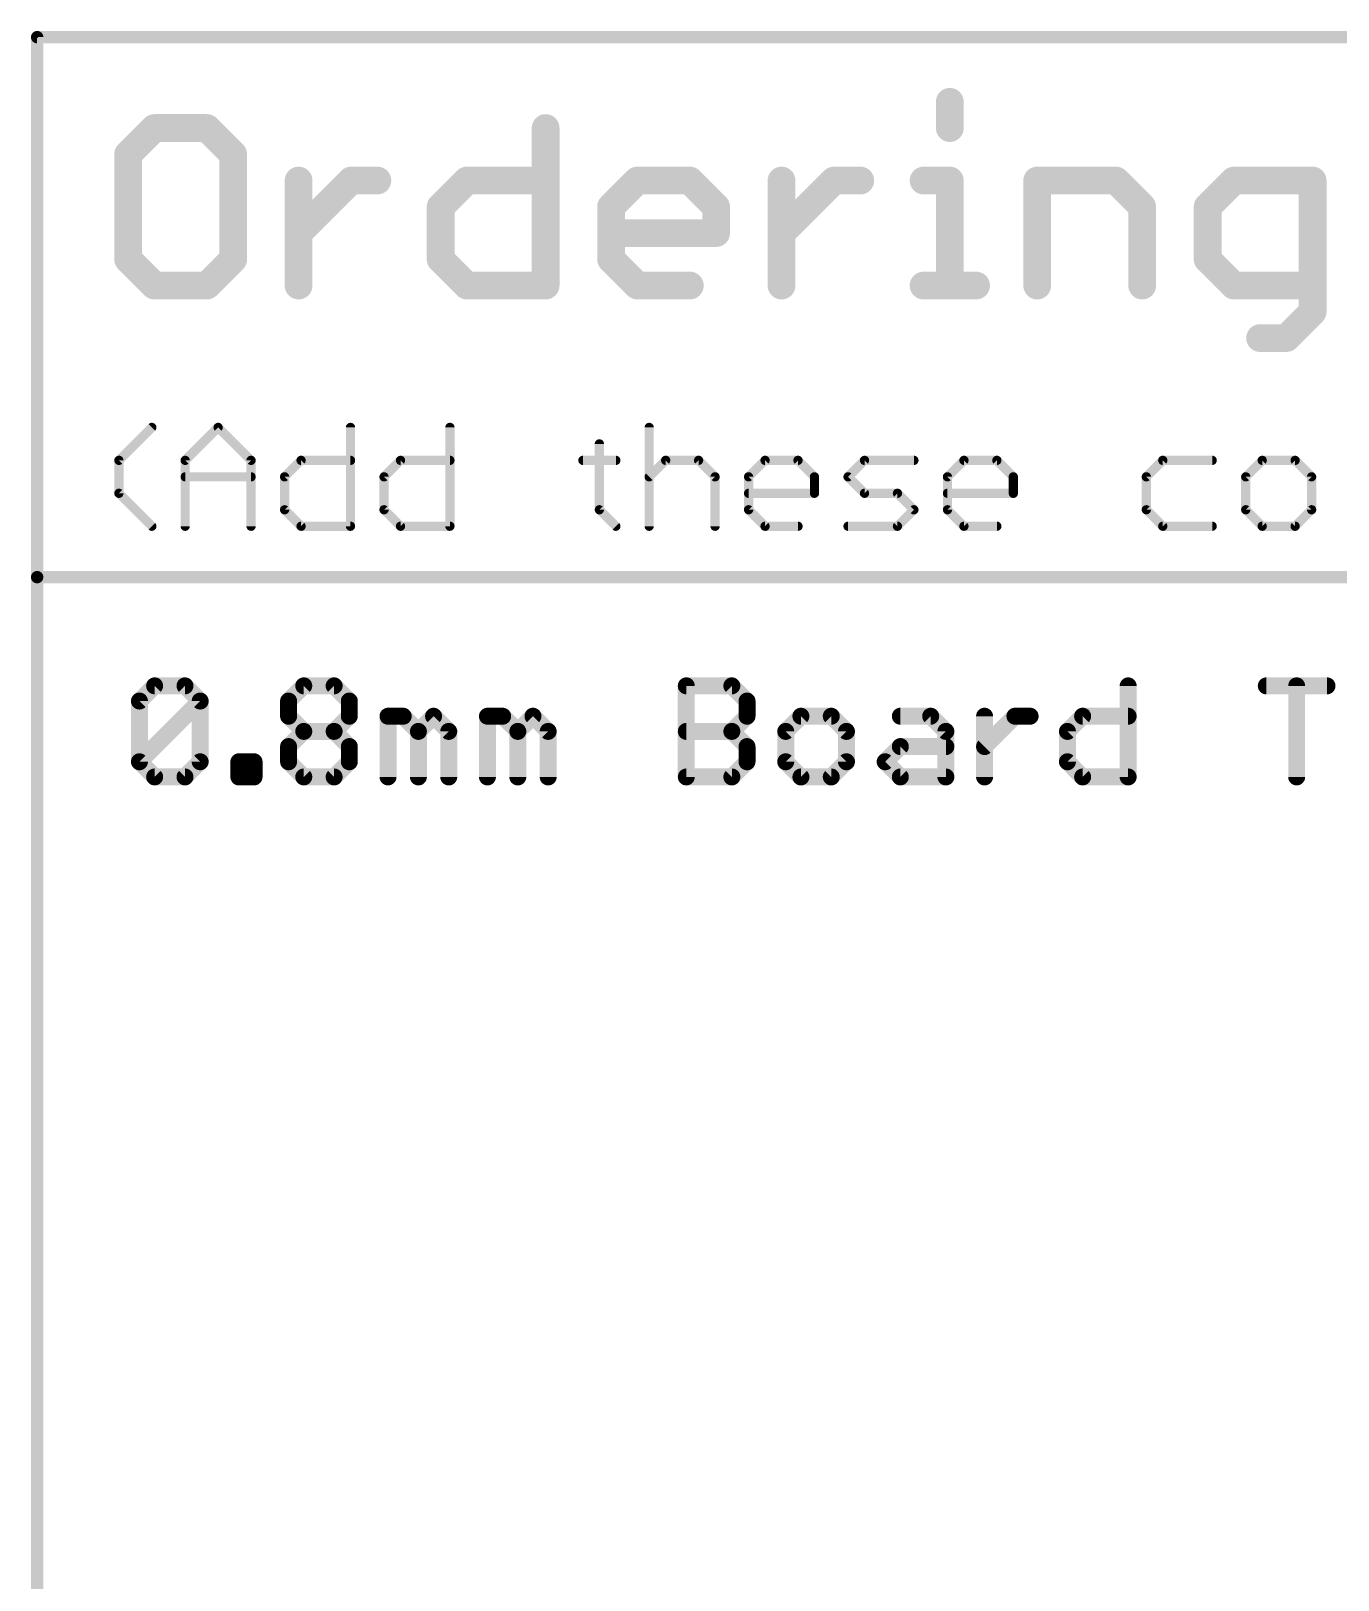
# Model space of a CAD drawing. Extents: x -34 to 73, y -65 to 31.
# Drawn here: x -34.39 to -12.87, y -39.37 to -13.87 of the extents above; entities that cross this region are included whole.
import ezdxf

# ---------------------------------------------------------------- set-up
doc = ezdxf.new("R2010")
doc.units = 0
doc.layers.add('23', color=53, linetype='CONTINUOUS')
doc.layers.add('51', color=53, linetype='CONTINUOUS')

msp = doc.modelspace()

# ---------------------------------------------------------------- linework, layer by layer
at = {"layer": '23'}
msp.add_point((-34.29, -13.97), dxfattribs=at)
at = {"layer": '51'}
for points, const_width in [([(-34.29, -13.97), (67.31, -13.97)], 0.2032), ([(-34.29, -22.86), (-34.29, -13.97)], 0.2032), ([(-19.262, -15.0342), (-19.262, -15.4664)], 0.4572), ([(-32.3592, -15.4664), (-32.7914, -15.8986)], 0.4572), ([(-31.4949, -15.4664), (-32.3592, -15.4664)], 0.4572), ([(-31.0627, -15.8986), (-31.4949, -15.4664)], 0.4572), ([(-25.9174, -15.4664), (-25.9174, -18.0594)], 0.4572), ([(-32.7914, -15.8986), (-32.7914, -17.6272)], 0.4572), ([(-31.0627, -17.6272), (-31.0627, -15.8986)], 0.4572), ([(-29.9848, -18.0594), (-29.9848, -16.3307)], 0.4572), ([(-29.9848, -17.1951), (-29.1205, -16.3307)], 0.4572), ([(-29.1205, -16.3307), (-28.6883, -16.3307)], 0.4572), ([(-27.646, -16.7629), (-27.2139, -16.3307)], 0.4572), ([(-27.2139, -16.3307), (-25.9174, -16.3307)], 0.4572), ([(-24.8395, -16.7629), (-24.4073, -16.3307)], 0.4572), ([(-24.4073, -16.3307), (-23.543, -16.3307)], 0.4572), ([(-23.543, -16.3307), (-23.1108, -16.7629)], 0.4572), ([(-22.0329, -18.0594), (-22.0329, -16.3307)], 0.4572), ([(-22.0329, -17.1951), (-21.1686, -16.3307)], 0.4572), ([(-21.1686, -16.3307), (-20.7364, -16.3307)], 0.4572), ([(-19.6941, -16.3307), (-19.262, -16.3307)], 0.4572), ([(-19.262, -16.3307), (-19.262, -18.0594)], 0.4572), ([(-17.8231, -18.0594), (-17.8231, -16.3307)], 0.4572), ([(-17.8231, -16.3307), (-16.5266, -16.3307)], 0.4572), ([(-16.5266, -16.3307), (-16.0944, -16.7629)], 0.4572), ([(-14.5844, -16.3307), (-15.0165, -16.7629)], 0.4572), ([(-13.2879, -16.3307), (-14.5844, -16.3307)], 0.4572), ([(-13.2879, -18.4916), (-13.2879, -16.3307)], 0.4572), ([(-27.646, -17.6272), (-27.646, -16.7629)], 0.4572), ([(-24.8395, -17.6272), (-24.8395, -16.7629)], 0.4572), ([(-23.1108, -16.7629), (-23.1108, -17.1951)], 0.4572), ([(-16.0944, -16.7629), (-16.0944, -18.0594)], 0.4572), ([(-15.0165, -16.7629), (-15.0165, -17.6272)], 0.4572), ([(-23.1108, -17.1951), (-24.8395, -17.1951)], 0.4572), ([(-32.7914, -17.6272), (-32.3592, -18.0594)], 0.4572), ([(-31.4949, -18.0594), (-31.0627, -17.6272)], 0.4572), ([(-27.2139, -18.0594), (-27.646, -17.6272)], 0.4572), ([(-24.4073, -18.0594), (-24.8395, -17.6272)], 0.4572), ([(-15.0165, -17.6272), (-14.5844, -18.0594)], 0.4572), ([(-32.3592, -18.0594), (-31.4949, -18.0594)], 0.4572), ([(-25.9174, -18.0594), (-27.2139, -18.0594)], 0.4572), ([(-23.543, -18.0594), (-24.4073, -18.0594)], 0.4572), ([(-19.6941, -18.0594), (-18.8298, -18.0594)], 0.4572), ([(-14.5844, -18.0594), (-13.2879, -18.0594)], 0.4572), ([(-13.72, -18.9237), (-13.2879, -18.4916)], 0.4572), ([(-14.1522, -18.9237), (-13.72, -18.9237)], 0.4572), ([(-32.9438, -20.9371), (-32.4015, -20.3948)], 0.1524), ([(-31.8524, -20.9371), (-31.31, -20.3948)], 0.1524), ([(-31.31, -20.3948), (-30.7677, -20.9371)], 0.1524), ([(-29.1305, -20.3948), (-29.1305, -22.0218)], 0.1524), ([(-27.4934, -20.3948), (-27.4934, -22.0218)], 0.1524), ([(-24.2123, -20.3948), (-24.2123, -22.0218)], 0.1524), ([(-25.0326, -20.666), (-25.0326, -21.7506)], 0.1524), ([(-32.9438, -21.4795), (-32.9438, -20.9371)], 0.1524), ([(-31.8524, -22.0218), (-31.8524, -20.9371)], 0.1524), ([(-30.7677, -20.9371), (-30.7677, -22.0218)], 0.1524), ([(-30.2152, -21.2083), (-29.944, -20.9371)], 0.1524), ([(-29.944, -20.9371), (-29.1305, -20.9371)], 0.1524), ([(-28.5781, -21.2083), (-28.3069, -20.9371)], 0.1524), ([(-28.3069, -20.9371), (-27.4934, -20.9371)], 0.1524), ([(-25.3037, -20.9371), (-24.7614, -20.9371)], 0.1524), ([(-24.2123, -21.2083), (-23.9411, -20.9371)], 0.1524), ([(-23.9411, -20.9371), (-23.3988, -20.9371)], 0.1524), ([(-23.3988, -20.9371), (-23.1276, -21.2083)], 0.1524), ([(-22.5751, -21.2083), (-22.304, -20.9371)], 0.1524), ([(-22.304, -20.9371), (-21.7616, -20.9371)], 0.1524), ([(-21.7616, -20.9371), (-21.4905, -21.2083)], 0.1524), ([(-20.938, -21.2083), (-20.6668, -20.9371)], 0.1524), ([(-20.6668, -20.9371), (-19.8533, -20.9371)], 0.1524), ([(-19.3008, -21.2083), (-19.0297, -20.9371)], 0.1524), ([(-19.0297, -20.9371), (-18.4873, -20.9371)], 0.1524), ([(-18.4873, -20.9371), (-18.2162, -21.2083)], 0.1524), ([(-15.7554, -20.9371), (-16.0265, -21.2083)], 0.1524), ([(-14.9419, -20.9371), (-15.7554, -20.9371)], 0.1524), ([(-14.1182, -20.9371), (-14.3894, -21.2083)], 0.1524), ([(-13.5759, -20.9371), (-14.1182, -20.9371)], 0.1524), ([(-13.3047, -21.2083), (-13.5759, -20.9371)], 0.1524), ([(-31.8524, -21.2083), (-30.7677, -21.2083)], 0.1524), ([(-30.2152, -21.7506), (-30.2152, -21.2083)], 0.1524), ([(-28.5781, -21.7506), (-28.5781, -21.2083)], 0.1524), ([(-23.1276, -21.2083), (-23.1276, -22.0218)], 0.1524), ([(-22.5751, -21.7506), (-22.5751, -21.2083)], 0.1524), ([(-21.4905, -21.2083), (-21.4905, -21.4795)], 0.1524), ([(-20.6668, -21.4795), (-20.938, -21.2083)], 0.1524), ([(-19.3008, -21.7506), (-19.3008, -21.2083)], 0.1524), ([(-18.2162, -21.2083), (-18.2162, -21.4795)], 0.1524), ([(-16.0265, -21.2083), (-16.0265, -21.7506)], 0.1524), ([(-14.3894, -21.2083), (-14.3894, -21.7506)], 0.1524), ([(-13.3047, -21.7506), (-13.3047, -21.2083)], 0.1524), ([(-32.4015, -22.0218), (-32.9438, -21.4795)], 0.1524), ([(-21.4905, -21.4795), (-22.5751, -21.4795)], 0.1524), ([(-20.1245, -21.4795), (-20.6668, -21.4795)], 0.1524), ([(-19.8533, -21.7506), (-20.1245, -21.4795)], 0.1524), ([(-18.2162, -21.4795), (-19.3008, -21.4795)], 0.1524), ([(-29.944, -22.0218), (-30.2152, -21.7506)], 0.1524), ([(-28.3069, -22.0218), (-28.5781, -21.7506)], 0.1524), ([(-25.0326, -21.7506), (-24.7614, -22.0218)], 0.1524), ([(-22.304, -22.0218), (-22.5751, -21.7506)], 0.1524), ([(-20.1245, -22.0218), (-19.8533, -21.7506)], 0.1524), ([(-19.0297, -22.0218), (-19.3008, -21.7506)], 0.1524), ([(-16.0265, -21.7506), (-15.7554, -22.0218)], 0.1524), ([(-14.3894, -21.7506), (-14.1182, -22.0218)], 0.1524), ([(-13.5759, -22.0218), (-13.3047, -21.7506)], 0.1524), ([(-29.1305, -22.0218), (-29.944, -22.0218)], 0.1524), ([(-27.4934, -22.0218), (-28.3069, -22.0218)], 0.1524), ([(-21.7616, -22.0218), (-22.304, -22.0218)], 0.1524), ([(-20.938, -22.0218), (-20.1245, -22.0218)], 0.1524), ([(-18.4873, -22.0218), (-19.0297, -22.0218)], 0.1524), ([(-15.7554, -22.0218), (-14.9419, -22.0218)], 0.1524), ([(-14.1182, -22.0218), (-13.5759, -22.0218)], 0.1524), ([(-34.29, -64.77), (-34.29, -22.86)], 0.2032), ([(-34.29, -22.86), (67.31, -22.86)], 0.2032), ([(-32.6055, -24.8994), (-32.3555, -24.6494)], 0.2794), ([(-32.3555, -24.6494), (-31.8555, -24.6494)], 0.2794), ([(-31.8555, -24.6494), (-31.6055, -24.8994)], 0.2794), ([(-30.1497, -24.8994), (-29.8998, -24.6494)], 0.2794), ([(-29.8998, -24.6494), (-29.3998, -24.6494)], 0.2794), ([(-29.3998, -24.6494), (-29.1498, -24.8994)], 0.2794), ([(-23.6011, -26.1493), (-23.6011, -24.6494)], 0.2794), ([(-23.6011, -24.6494), (-22.8512, -24.6494)], 0.2794), ([(-22.8512, -24.6494), (-22.6012, -24.8994)], 0.2794), ([(-16.3254, -24.6494), (-16.3254, -26.1493)], 0.2794), ([(-14.051, -24.6494), (-13.0511, -24.6494)], 0.2794), ([(-13.5511, -26.1493), (-13.5511, -24.6494)], 0.2794), ([(-32.6055, -25.8993), (-32.6055, -24.8994)], 0.2794), ([(-32.6055, -25.8993), (-31.6055, -24.8994)], 0.2794), ([(-31.6055, -24.8994), (-31.6055, -25.8993)], 0.2794), ([(-30.1497, -25.1494), (-30.1497, -24.8994)], 0.2794), ([(-29.1498, -24.8994), (-29.1498, -25.1494)], 0.2794), ([(-22.6012, -24.8994), (-22.6012, -25.1494)], 0.2794), ([(-29.8998, -25.3994), (-30.1497, -25.1494)], 0.2794), ([(-29.1498, -25.1494), (-29.3998, -25.3994)], 0.2794), ([(-28.5126, -26.1493), (-28.5126, -25.1494)], 0.2794), ([(-28.5126, -25.1494), (-28.2626, -25.1494)], 0.2794), ([(-28.2626, -25.1494), (-28.0126, -25.3994)], 0.2794), ([(-28.0126, -25.3994), (-27.7626, -25.1494)], 0.2794), ([(-27.7626, -25.1494), (-27.5127, -25.3994)], 0.2794), ([(-26.8754, -26.1493), (-26.8754, -25.1494)], 0.2794), ([(-26.8754, -25.1494), (-26.6254, -25.1494)], 0.2794), ([(-26.6254, -25.1494), (-26.3755, -25.3994)], 0.2794), ([(-26.3755, -25.3994), (-26.1255, -25.1494)], 0.2794), ([(-26.1255, -25.1494), (-25.8755, -25.3994)], 0.2794), ([(-22.6012, -25.1494), (-22.8512, -25.3994)], 0.2794), ([(-21.714, -25.1494), (-21.9639, -25.3994)], 0.2794), ([(-21.214, -25.1494), (-21.714, -25.1494)], 0.2794), ([(-20.964, -25.3994), (-21.214, -25.1494)], 0.2794), ([(-20.0768, -25.1494), (-19.5769, -25.1494)], 0.2794), ([(-19.5769, -25.1494), (-19.3269, -25.3994)], 0.2794), ([(-18.6896, -26.1493), (-18.6896, -25.1494)], 0.2794), ([(-18.6896, -25.6493), (-18.1897, -25.1494)], 0.2794), ([(-18.1897, -25.1494), (-17.9397, -25.1494)], 0.2794), ([(-17.3253, -25.3994), (-17.0754, -25.1494)], 0.2794), ([(-17.0754, -25.1494), (-16.3254, -25.1494)], 0.2794), ([(-30.1497, -25.6493), (-29.8998, -25.3994)], 0.2794), ([(-29.8998, -25.3994), (-29.3998, -25.3994)], 0.2794), ([(-29.3998, -25.3994), (-29.1498, -25.6493)], 0.2794), ([(-28.0126, -25.3994), (-28.0126, -26.1493)], 0.2794), ([(-27.5127, -25.3994), (-27.5127, -26.1493)], 0.2794), ([(-26.3755, -25.3994), (-26.3755, -26.1493)], 0.2794), ([(-25.8755, -25.3994), (-25.8755, -26.1493)], 0.2794), ([(-23.6011, -25.3994), (-22.8512, -25.3994)], 0.2794), ([(-22.8512, -25.3994), (-22.6012, -25.6493)], 0.2794), ([(-21.9639, -25.3994), (-21.9639, -25.8993)], 0.2794), ([(-20.964, -25.8993), (-20.964, -25.3994)], 0.2794), ([(-19.3269, -25.3994), (-19.3269, -26.1493)], 0.2794), ([(-17.3253, -25.8993), (-17.3253, -25.3994)], 0.2794), ([(-30.1497, -25.8993), (-30.1497, -25.6493)], 0.2794), ([(-29.1498, -25.6493), (-29.1498, -25.8993)], 0.2794), ([(-22.6012, -25.6493), (-22.6012, -25.8993)], 0.2794), ([(-20.3268, -25.8993), (-20.0768, -25.6493)], 0.2794), ([(-20.0768, -25.6493), (-19.3269, -25.6493)], 0.2794), ([(-32.3555, -26.1493), (-32.6055, -25.8993)], 0.2794), ([(-31.8555, -26.1493), (-32.3555, -26.1493)], 0.2794), ([(-31.6055, -25.8993), (-31.8555, -26.1493)], 0.2794), ([(-30.9683, -26.1493), (-30.9683, -25.8993)], 0.2794), ([(-30.9683, -25.8993), (-30.7183, -25.8993)], 0.2794), ([(-30.7183, -26.1493), (-30.9683, -26.1493)], 0.2794), ([(-30.7183, -25.8993), (-30.7183, -26.1493)], 0.2794), ([(-29.8998, -26.1493), (-30.1497, -25.8993)], 0.2794), ([(-29.3998, -26.1493), (-29.8998, -26.1493)], 0.2794), ([(-29.1498, -25.8993), (-29.3998, -26.1493)], 0.2794), ([(-22.8512, -26.1493), (-23.6011, -26.1493)], 0.2794), ([(-22.6012, -25.8993), (-22.8512, -26.1493)], 0.2794), ([(-21.9639, -25.8993), (-21.714, -26.1493)], 0.2794), ([(-21.714, -26.1493), (-21.214, -26.1493)], 0.2794), ([(-21.214, -26.1493), (-20.964, -25.8993)], 0.2794), ([(-20.0768, -26.1493), (-20.3268, -25.8993)], 0.2794), ([(-19.3269, -26.1493), (-20.0768, -26.1493)], 0.2794), ([(-17.0754, -26.1493), (-17.3253, -25.8993)], 0.2794), ([(-16.3254, -26.1493), (-17.0754, -26.1493)], 0.2794)]:
    msp.add_lwpolyline(points, dxfattribs=dict(at, const_width=const_width))
for points, const_width in [([(-34.29, -13.9192, 1), (-34.29, -14.0208)], 0.1016), ([(-34.2392, -13.97, 1), (-34.3408, -13.97)], 0.1016), ([(-19.1477, -15.0342, 1), (-19.3763, -15.0342)], 0.2286), ([(-32.3592, -15.3521, 1), (-32.3592, -15.5807)], 0.2286), ([(-32.2784, -15.5472, 1), (-32.4401, -15.3856)], 0.2286), ([(-31.4141, -15.3856, 1), (-31.5757, -15.5472)], 0.2286), ([(-31.4949, -15.5807, 1), (-31.4949, -15.3521)], 0.2286), ([(-25.8031, -15.4664, 1), (-26.0317, -15.4664)], 0.2286), ([(-19.3763, -15.4664, 1), (-19.1477, -15.4664)], 0.2286), ([(-32.6771, -15.8986, 1), (-32.9057, -15.8986)], 0.2286), ([(-32.8722, -15.8177, 1), (-32.7106, -15.9794)], 0.2286), ([(-30.9484, -15.8986, 1), (-31.177, -15.8986)], 0.2286), ([(-31.1435, -15.9794, 1), (-30.9819, -15.8177)], 0.2286), ([(-29.8705, -16.3307, 1), (-30.0991, -16.3307)], 0.2286), ([(-29.1205, -16.2164, 1), (-29.1205, -16.445)], 0.2286), ([(-29.0397, -16.4115, 1), (-29.2013, -16.2499)], 0.2286), ([(-28.6883, -16.445, 1), (-28.6883, -16.2164)], 0.2286), ([(-27.2139, -16.2164, 1), (-27.2139, -16.445)], 0.2286), ([(-27.1331, -16.4115, 1), (-27.2947, -16.2499)], 0.2286), ([(-25.9174, -16.445, 1), (-25.9174, -16.2164)], 0.2286), ([(-24.4073, -16.2164, 1), (-24.4073, -16.445)], 0.2286), ([(-24.3265, -16.4115, 1), (-24.4881, -16.2499)], 0.2286), ([(-23.4622, -16.2499, 1), (-23.6238, -16.4115)], 0.2286), ([(-23.543, -16.445, 1), (-23.543, -16.2164)], 0.2286), ([(-21.9186, -16.3307, 1), (-22.1472, -16.3307)], 0.2286), ([(-21.1686, -16.2164, 1), (-21.1686, -16.445)], 0.2286), ([(-21.0878, -16.4115, 1), (-21.2494, -16.2499)], 0.2286), ([(-20.7364, -16.445, 1), (-20.7364, -16.2164)], 0.2286), ([(-19.6941, -16.2164, 1), (-19.6941, -16.445)], 0.2286), ([(-19.1477, -16.3307, 1), (-19.3763, -16.3307)], 0.2286), ([(-19.262, -16.445, 1), (-19.262, -16.2164)], 0.2286), ([(-17.7088, -16.3307, 1), (-17.9374, -16.3307)], 0.2286), ([(-17.8231, -16.2164, 1), (-17.8231, -16.445)], 0.2286), ([(-16.4458, -16.2499, 1), (-16.6074, -16.4115)], 0.2286), ([(-16.5266, -16.445, 1), (-16.5266, -16.2164)], 0.2286), ([(-14.5844, -16.2164, 1), (-14.5844, -16.445)], 0.2286), ([(-14.5036, -16.4115, 1), (-14.6652, -16.2499)], 0.2286), ([(-13.1736, -16.3307, 1), (-13.4022, -16.3307)], 0.2286), ([(-13.2879, -16.445, 1), (-13.2879, -16.2164)], 0.2286), ([(-27.7269, -16.6821, 1), (-27.5652, -16.8437)], 0.2286), ([(-27.5317, -16.7629, 1), (-27.7603, -16.7629)], 0.2286), ([(-24.7252, -16.7629, 1), (-24.9538, -16.7629)], 0.2286), ([(-24.9203, -16.6821, 1), (-24.7587, -16.8437)], 0.2286), ([(-22.9965, -16.7629, 1), (-23.2251, -16.7629)], 0.2286), ([(-23.1916, -16.8437, 1), (-23.03, -16.6821)], 0.2286), ([(-15.9801, -16.7629, 1), (-16.2087, -16.7629)], 0.2286), ([(-16.1752, -16.8437, 1), (-16.0136, -16.6821)], 0.2286), ([(-15.0974, -16.6821, 1), (-14.9357, -16.8437)], 0.2286), ([(-14.9022, -16.7629, 1), (-15.1308, -16.7629)], 0.2286), ([(-30.0657, -17.1142, 1), (-29.904, -17.2759)], 0.2286), ([(-24.8395, -17.0808, 1), (-24.8395, -17.3094)], 0.2286), ([(-23.2251, -17.1951, 1), (-22.9965, -17.1951)], 0.2286), ([(-23.1108, -17.3094, 1), (-23.1108, -17.0808)], 0.2286), ([(-22.1138, -17.1142, 1), (-21.9521, -17.2759)], 0.2286), ([(-32.7106, -17.5464, 1), (-32.8722, -17.7081)], 0.2286), ([(-32.9057, -17.6272, 1), (-32.6771, -17.6272)], 0.2286), ([(-31.177, -17.6272, 1), (-30.9484, -17.6272)], 0.2286), ([(-30.9819, -17.7081, 1), (-31.1435, -17.5464)], 0.2286), ([(-27.5652, -17.5464, 1), (-27.7269, -17.7081)], 0.2286), ([(-27.7603, -17.6272, 1), (-27.5317, -17.6272)], 0.2286), ([(-24.7587, -17.5464, 1), (-24.9203, -17.7081)], 0.2286), ([(-24.9538, -17.6272, 1), (-24.7252, -17.6272)], 0.2286), ([(-14.9357, -17.5464, 1), (-15.0974, -17.7081)], 0.2286), ([(-15.1308, -17.6272, 1), (-14.9022, -17.6272)], 0.2286), ([(-32.3592, -17.9451, 1), (-32.3592, -18.1737)], 0.2286), ([(-31.4949, -18.1737, 1), (-31.4949, -17.9451)], 0.2286), ([(-27.2139, -17.9451, 1), (-27.2139, -18.1737)], 0.2286), ([(-25.9174, -18.1737, 1), (-25.9174, -17.9451)], 0.2286), ([(-24.4073, -17.9451, 1), (-24.4073, -18.1737)], 0.2286), ([(-23.543, -18.1737, 1), (-23.543, -17.9451)], 0.2286), ([(-19.6941, -17.9451, 1), (-19.6941, -18.1737)], 0.2286), ([(-18.8298, -18.1737, 1), (-18.8298, -17.9451)], 0.2286), ([(-14.5844, -17.9451, 1), (-14.5844, -18.1737)], 0.2286), ([(-13.2879, -18.1737, 1), (-13.2879, -17.9451)], 0.2286), ([(-32.4401, -18.1402, 1), (-32.2784, -17.9786)], 0.2286), ([(-31.5757, -17.9786, 1), (-31.4141, -18.1402)], 0.2286), ([(-30.0991, -18.0594, 1), (-29.8705, -18.0594)], 0.2286), ([(-27.2947, -18.1402, 1), (-27.1331, -17.9786)], 0.2286), ([(-26.0317, -18.0594, 1), (-25.8031, -18.0594)], 0.2286), ([(-24.4881, -18.1402, 1), (-24.3265, -17.9786)], 0.2286), ([(-22.1472, -18.0594, 1), (-21.9186, -18.0594)], 0.2286), ([(-19.3763, -18.0594, 1), (-19.1477, -18.0594)], 0.2286), ([(-17.9374, -18.0594, 1), (-17.7088, -18.0594)], 0.2286), ([(-16.2087, -18.0594, 1), (-15.9801, -18.0594)], 0.2286), ([(-14.6652, -18.1402, 1), (-14.5036, -17.9786)], 0.2286), ([(-13.207, -18.5724, 1), (-13.3687, -18.4107)], 0.2286), ([(-13.4022, -18.4916, 1), (-13.1736, -18.4916)], 0.2286), ([(-14.1522, -18.8094, 1), (-14.1522, -19.038)], 0.2286), ([(-13.8009, -18.8429, 1), (-13.6392, -19.0046)], 0.2286), ([(-13.72, -19.038, 1), (-13.72, -18.8094)], 0.2286), ([(-32.3745, -20.4218, 1), (-32.4284, -20.3679)], 0.0762), ([(-31.2831, -20.3679, 1), (-31.337, -20.4218)], 0.0762), ([(-31.2831, -20.4218, 1), (-31.337, -20.3679)], 0.0762), ([(-29.0924, -20.3948, 1), (-29.1686, -20.3948)], 0.0762), ([(-27.4553, -20.3948, 1), (-27.5315, -20.3948)], 0.0762), ([(-24.1742, -20.3948, 1), (-24.2504, -20.3948)], 0.0762), ([(-24.9945, -20.666, 1), (-25.0707, -20.666)], 0.0762), ([(-32.9057, -20.9371, 1), (-32.9819, -20.9371)], 0.0762), ([(-32.9707, -20.9102, 1), (-32.9169, -20.9641)], 0.0762), ([(-31.8143, -20.9371, 1), (-31.8905, -20.9371)], 0.0762), ([(-31.8793, -20.9102, 1), (-31.8254, -20.9641)], 0.0762), ([(-30.7296, -20.9371, 1), (-30.8058, -20.9371)], 0.0762), ([(-30.7946, -20.9641, 1), (-30.7408, -20.9102)], 0.0762), ([(-29.944, -20.899, 1), (-29.944, -20.9752)], 0.0762), ([(-29.9171, -20.9641, 1), (-29.971, -20.9102)], 0.0762), ([(-29.1305, -20.9752, 1), (-29.1305, -20.899)], 0.0762), ([(-28.3069, -20.899, 1), (-28.3069, -20.9752)], 0.0762), ([(-28.2799, -20.9641, 1), (-28.3338, -20.9102)], 0.0762), ([(-27.4934, -20.9752, 1), (-27.4934, -20.899)], 0.0762), ([(-25.3037, -20.899, 1), (-25.3037, -20.9752)], 0.0762), ([(-24.7614, -20.9752, 1), (-24.7614, -20.899)], 0.0762), ([(-23.9411, -20.899, 1), (-23.9411, -20.9752)], 0.0762), ([(-23.9142, -20.9641, 1), (-23.9681, -20.9102)], 0.0762), ([(-23.3719, -20.9102, 1), (-23.4257, -20.9641)], 0.0762), ([(-23.3988, -20.9752, 1), (-23.3988, -20.899)], 0.0762), ([(-22.304, -20.899, 1), (-22.304, -20.9752)], 0.0762), ([(-22.277, -20.9641, 1), (-22.3309, -20.9102)], 0.0762), ([(-21.7347, -20.9102, 1), (-21.7886, -20.9641)], 0.0762), ([(-21.7616, -20.9752, 1), (-21.7616, -20.899)], 0.0762), ([(-20.6668, -20.899, 1), (-20.6668, -20.9752)], 0.0762), ([(-20.6399, -20.9641, 1), (-20.6938, -20.9102)], 0.0762), ([(-19.8533, -20.9752, 1), (-19.8533, -20.899)], 0.0762), ([(-19.0297, -20.899, 1), (-19.0297, -20.9752)], 0.0762), ([(-19.0027, -20.9641, 1), (-19.0566, -20.9102)], 0.0762), ([(-18.4604, -20.9102, 1), (-18.5143, -20.9641)], 0.0762), ([(-18.4873, -20.9752, 1), (-18.4873, -20.899)], 0.0762), ([(-15.7554, -20.899, 1), (-15.7554, -20.9752)], 0.0762), ([(-15.7284, -20.9641, 1), (-15.7823, -20.9102)], 0.0762), ([(-14.9419, -20.9752, 1), (-14.9419, -20.899)], 0.0762), ([(-14.1182, -20.899, 1), (-14.1182, -20.9752)], 0.0762), ([(-14.0913, -20.9641, 1), (-14.1451, -20.9102)], 0.0762), ([(-13.5489, -20.9102, 1), (-13.6028, -20.9641)], 0.0762), ([(-13.5759, -20.9752, 1), (-13.5759, -20.899)], 0.0762), ([(-31.8524, -21.1702, 1), (-31.8524, -21.2464)], 0.0762), ([(-30.7677, -21.2464, 1), (-30.7677, -21.1702)], 0.0762), ([(-30.1771, -21.2083, 1), (-30.2533, -21.2083)], 0.0762), ([(-30.2421, -21.1814, 1), (-30.1883, -21.2352)], 0.0762), ([(-28.54, -21.2083, 1), (-28.6162, -21.2083)], 0.0762), ([(-28.605, -21.1814, 1), (-28.5511, -21.2352)], 0.0762), ([(-24.2392, -21.1814, 1), (-24.1854, -21.2352)], 0.0762), ([(-23.0895, -21.2083, 1), (-23.1657, -21.2083)], 0.0762), ([(-23.1546, -21.2352, 1), (-23.1007, -21.1814)], 0.0762), ([(-22.537, -21.2083, 1), (-22.6132, -21.2083)], 0.0762), ([(-22.6021, -21.1814, 1), (-22.5482, -21.2352)], 0.0762), ([(-21.4524, -21.2083, 1), (-21.5286, -21.2083)], 0.0762), ([(-21.5174, -21.2352, 1), (-21.4635, -21.1814)], 0.0762), ([(-20.911, -21.1814, 1), (-20.9649, -21.2352)], 0.0762), ([(-20.9649, -21.1814, 1), (-20.911, -21.2352)], 0.0762), ([(-19.2627, -21.2083, 1), (-19.3389, -21.2083)], 0.0762), ([(-19.3278, -21.1814, 1), (-19.2739, -21.2352)], 0.0762), ([(-18.1781, -21.2083, 1), (-18.2543, -21.2083)], 0.0762), ([(-18.2431, -21.2352, 1), (-18.1892, -21.1814)], 0.0762), ([(-15.9884, -21.2083, 1), (-16.0646, -21.2083)], 0.0762), ([(-16.0535, -21.1814, 1), (-15.9996, -21.2352)], 0.0762), ([(-14.3513, -21.2083, 1), (-14.4275, -21.2083)], 0.0762), ([(-14.4163, -21.1814, 1), (-14.3624, -21.2352)], 0.0762), ([(-13.2666, -21.2083, 1), (-13.3428, -21.2083)], 0.0762), ([(-13.3316, -21.2352, 1), (-13.2778, -21.1814)], 0.0762), ([(-32.9169, -21.4525, 1), (-32.9707, -21.5064)], 0.0762), ([(-22.5751, -21.4414, 1), (-22.5751, -21.5176)], 0.0762), ([(-21.4905, -21.5176, 1), (-21.4905, -21.4414)], 0.0762), ([(-20.6668, -21.4414, 1), (-20.6668, -21.5176)], 0.0762), ([(-20.6938, -21.5064, 1), (-20.6399, -21.4525)], 0.0762), ([(-20.0976, -21.4525, 1), (-20.1514, -21.5064)], 0.0762), ([(-20.1245, -21.5176, 1), (-20.1245, -21.4414)], 0.0762), ([(-19.3008, -21.4414, 1), (-19.3008, -21.5176)], 0.0762), ([(-18.2162, -21.5176, 1), (-18.2162, -21.4414)], 0.0762), ([(-32.9819, -21.4795, 1), (-32.9057, -21.4795)], 0.0762), ([(-30.1883, -21.7237, 1), (-30.2421, -21.7776)], 0.0762), ([(-28.5511, -21.7237, 1), (-28.605, -21.7776)], 0.0762), ([(-25.0056, -21.7237, 1), (-25.0595, -21.7776)], 0.0762), ([(-22.5482, -21.7237, 1), (-22.6021, -21.7776)], 0.0762), ([(-21.5286, -21.4795, 1), (-21.4524, -21.4795)], 0.0762), ([(-19.8264, -21.7776, 1), (-19.8803, -21.7237)], 0.0762), ([(-19.2739, -21.7237, 1), (-19.3278, -21.7776)], 0.0762), ([(-18.2543, -21.4795, 1), (-18.1781, -21.4795)], 0.0762), ([(-15.9996, -21.7237, 1), (-16.0535, -21.7776)], 0.0762), ([(-14.3624, -21.7237, 1), (-14.4163, -21.7776)], 0.0762), ([(-13.2778, -21.7776, 1), (-13.3316, -21.7237)], 0.0762), ([(-30.2533, -21.7506, 1), (-30.1771, -21.7506)], 0.0762), ([(-28.6162, -21.7506, 1), (-28.54, -21.7506)], 0.0762), ([(-25.0707, -21.7506, 1), (-24.9945, -21.7506)], 0.0762), ([(-22.6132, -21.7506, 1), (-22.537, -21.7506)], 0.0762), ([(-19.8803, -21.7776, 1), (-19.8264, -21.7237)], 0.0762), ([(-19.3389, -21.7506, 1), (-19.2627, -21.7506)], 0.0762), ([(-16.0646, -21.7506, 1), (-15.9884, -21.7506)], 0.0762), ([(-14.4275, -21.7506, 1), (-14.3513, -21.7506)], 0.0762), ([(-13.3428, -21.7506, 1), (-13.2666, -21.7506)], 0.0762), ([(-32.4284, -22.0487, 1), (-32.3745, -21.9949)], 0.0762), ([(-31.8905, -22.0218, 1), (-31.8143, -22.0218)], 0.0762), ([(-30.8058, -22.0218, 1), (-30.7296, -22.0218)], 0.0762), ([(-29.944, -21.9837, 1), (-29.944, -22.0599)], 0.0762), ([(-29.971, -22.0487, 1), (-29.9171, -21.9949)], 0.0762), ([(-29.1686, -22.0218, 1), (-29.0924, -22.0218)], 0.0762), ([(-29.1305, -22.0599, 1), (-29.1305, -21.9837)], 0.0762), ([(-28.3069, -21.9837, 1), (-28.3069, -22.0599)], 0.0762), ([(-28.3338, -22.0487, 1), (-28.2799, -21.9949)], 0.0762), ([(-27.5315, -22.0218, 1), (-27.4553, -22.0218)], 0.0762), ([(-27.4934, -22.0599, 1), (-27.4934, -21.9837)], 0.0762), ([(-24.7883, -22.0487, 1), (-24.7345, -21.9949)], 0.0762), ([(-24.2504, -22.0218, 1), (-24.1742, -22.0218)], 0.0762), ([(-23.1657, -22.0218, 1), (-23.0895, -22.0218)], 0.0762), ([(-22.304, -21.9837, 1), (-22.304, -22.0599)], 0.0762), ([(-22.3309, -22.0487, 1), (-22.277, -21.9949)], 0.0762), ([(-21.7616, -22.0599, 1), (-21.7616, -21.9837)], 0.0762), ([(-20.938, -21.9837, 1), (-20.938, -22.0599)], 0.0762), ([(-20.1514, -21.9949, 1), (-20.0976, -22.0487)], 0.0762), ([(-20.1245, -22.0599, 1), (-20.1245, -21.9837)], 0.0762), ([(-19.0297, -21.9837, 1), (-19.0297, -22.0599)], 0.0762), ([(-19.0566, -22.0487, 1), (-19.0027, -21.9949)], 0.0762), ([(-18.4873, -22.0599, 1), (-18.4873, -21.9837)], 0.0762), ([(-15.7554, -21.9837, 1), (-15.7554, -22.0599)], 0.0762), ([(-15.7823, -22.0487, 1), (-15.7284, -21.9949)], 0.0762), ([(-14.9419, -22.0599, 1), (-14.9419, -21.9837)], 0.0762), ([(-14.1182, -21.9837, 1), (-14.1182, -22.0599)], 0.0762), ([(-14.1451, -22.0487, 1), (-14.0913, -21.9949)], 0.0762), ([(-13.6028, -21.9949, 1), (-13.5489, -22.0487)], 0.0762), ([(-13.5759, -22.0599, 1), (-13.5759, -21.9837)], 0.0762), ([(-34.2392, -22.86, 1), (-34.3408, -22.86)], 0.1016), ([(-34.29, -22.8092, 1), (-34.29, -22.9108)], 0.1016), ([(-34.3408, -22.86, 1), (-34.2392, -22.86)], 0.1016), ([(-32.3555, -24.5796, 1), (-32.3555, -24.7193)], 0.1397), ([(-32.3061, -24.6988, 1), (-32.4049, -24.6)], 0.1397), ([(-31.8061, -24.6, 1), (-31.9049, -24.6988)], 0.1397), ([(-31.8555, -24.7193, 1), (-31.8555, -24.5796)], 0.1397), ([(-29.8998, -24.5796, 1), (-29.8998, -24.7193)], 0.1397), ([(-29.8504, -24.6988, 1), (-29.9491, -24.6)], 0.1397), ([(-29.3504, -24.6, 1), (-29.4492, -24.6988)], 0.1397), ([(-29.3998, -24.7193, 1), (-29.3998, -24.5796)], 0.1397), ([(-23.5313, -24.6494, 1), (-23.671, -24.6494)], 0.1397), ([(-23.6011, -24.5796, 1), (-23.6011, -24.7193)], 0.1397), ([(-22.8018, -24.6, 1), (-22.9006, -24.6988)], 0.1397), ([(-22.8512, -24.7193, 1), (-22.8512, -24.5796)], 0.1397), ([(-16.2556, -24.6494, 1), (-16.3953, -24.6494)], 0.1397), ([(-14.051, -24.5796, 1), (-14.051, -24.7193)], 0.1397), ([(-13.4812, -24.6494, 1), (-13.6209, -24.6494)], 0.1397), ([(-13.0511, -24.7193, 1), (-13.0511, -24.5796)], 0.1397), ([(-32.5356, -24.8994, 1), (-32.6753, -24.8994)], 0.1397), ([(-32.6549, -24.85, 1), (-32.5561, -24.9488)], 0.1397), ([(-31.5357, -24.8994, 1), (-31.6754, -24.8994)], 0.1397), ([(-31.5562, -24.9488, 1), (-31.6549, -24.85)], 0.1397), ([(-31.6549, -24.9488, 1), (-31.5562, -24.85)], 0.1397), ([(-30.0799, -24.8994, 1), (-30.2196, -24.8994)], 0.1397), ([(-30.1991, -24.85, 1), (-30.1003, -24.9488)], 0.1397), ([(-29.08, -24.8994, 1), (-29.2197, -24.8994)], 0.1397), ([(-29.1992, -24.9488, 1), (-29.1004, -24.85)], 0.1397), ([(-22.5313, -24.8994, 1), (-22.671, -24.8994)], 0.1397), ([(-22.6506, -24.9488, 1), (-22.5518, -24.85)], 0.1397), ([(-30.1003, -25.1, 1), (-30.1991, -25.1988)], 0.1397), ([(-30.2196, -25.1494, 1), (-30.0799, -25.1494)], 0.1397), ([(-29.2197, -25.1494, 1), (-29.08, -25.1494)], 0.1397), ([(-29.1004, -25.1988, 1), (-29.1992, -25.1)], 0.1397), ([(-28.5126, -25.0795, 1), (-28.5126, -25.2192)], 0.1397), ([(-28.4427, -25.1494, 1), (-28.5824, -25.1494)], 0.1397), ([(-28.2132, -25.1, 1), (-28.312, -25.1988)], 0.1397), ([(-28.2626, -25.2192, 1), (-28.2626, -25.0795)], 0.1397), ([(-27.7132, -25.1, 1), (-27.812, -25.1988)], 0.1397), ([(-27.7132, -25.1988, 1), (-27.812, -25.1)], 0.1397), ([(-26.8056, -25.1494, 1), (-26.9453, -25.1494)], 0.1397), ([(-26.8754, -25.0795, 1), (-26.8754, -25.2192)], 0.1397), ([(-26.576, -25.1, 1), (-26.6748, -25.1988)], 0.1397), ([(-26.6254, -25.2192, 1), (-26.6254, -25.0795)], 0.1397), ([(-26.0761, -25.1, 1), (-26.1749, -25.1988)], 0.1397), ([(-26.0761, -25.1988, 1), (-26.1749, -25.1)], 0.1397), ([(-22.671, -25.1494, 1), (-22.5313, -25.1494)], 0.1397), ([(-22.5518, -25.1988, 1), (-22.6506, -25.1)], 0.1397), ([(-21.714, -25.0795, 1), (-21.714, -25.2192)], 0.1397), ([(-21.6646, -25.1988, 1), (-21.7634, -25.1)], 0.1397), ([(-21.1646, -25.1, 1), (-21.2634, -25.1988)], 0.1397), ([(-21.214, -25.2192, 1), (-21.214, -25.0795)], 0.1397), ([(-20.0768, -25.0795, 1), (-20.0768, -25.2192)], 0.1397), ([(-19.5275, -25.1, 1), (-19.6262, -25.1988)], 0.1397), ([(-19.5769, -25.2192, 1), (-19.5769, -25.0795)], 0.1397), ([(-18.6198, -25.1494, 1), (-18.7595, -25.1494)], 0.1397), ([(-18.1897, -25.0795, 1), (-18.1897, -25.2192)], 0.1397), ([(-18.1403, -25.1988, 1), (-18.2391, -25.1)], 0.1397), ([(-17.9397, -25.2192, 1), (-17.9397, -25.0795)], 0.1397), ([(-17.0754, -25.0795, 1), (-17.0754, -25.2192)], 0.1397), ([(-17.026, -25.1988, 1), (-17.1248, -25.1)], 0.1397), ([(-16.3254, -25.2192, 1), (-16.3254, -25.0795)], 0.1397), ([(-29.8998, -25.3295, 1), (-29.8998, -25.4692)], 0.1397), ([(-29.8504, -25.4488, 1), (-29.9491, -25.35)], 0.1397), ([(-29.9491, -25.4488, 1), (-29.8504, -25.35)], 0.1397), ([(-29.3504, -25.35, 1), (-29.4492, -25.4488)], 0.1397), ([(-29.4492, -25.35, 1), (-29.3504, -25.4488)], 0.1397), ([(-29.3998, -25.4692, 1), (-29.3998, -25.3295)], 0.1397), ([(-27.9428, -25.3994, 1), (-28.0825, -25.3994)], 0.1397), ([(-28.062, -25.35, 1), (-27.9632, -25.4488)], 0.1397), ([(-28.062, -25.4488, 1), (-27.9632, -25.35)], 0.1397), ([(-27.4428, -25.3994, 1), (-27.5825, -25.3994)], 0.1397), ([(-27.562, -25.4488, 1), (-27.4633, -25.35)], 0.1397), ([(-26.3056, -25.3994, 1), (-26.4453, -25.3994)], 0.1397), ([(-26.4248, -25.35, 1), (-26.3261, -25.4488)], 0.1397), ([(-26.4248, -25.4488, 1), (-26.3261, -25.35)], 0.1397), ([(-25.8056, -25.3994, 1), (-25.9453, -25.3994)], 0.1397), ([(-25.9249, -25.4488, 1), (-25.8261, -25.35)], 0.1397), ([(-23.6011, -25.3295, 1), (-23.6011, -25.4692)], 0.1397), ([(-22.8018, -25.35, 1), (-22.9006, -25.4488)], 0.1397), ([(-22.9006, -25.35, 1), (-22.8018, -25.4488)], 0.1397), ([(-22.8512, -25.4692, 1), (-22.8512, -25.3295)], 0.1397), ([(-21.8941, -25.3994, 1), (-22.0338, -25.3994)], 0.1397), ([(-22.0133, -25.35, 1), (-21.9146, -25.4488)], 0.1397), ([(-20.8942, -25.3994, 1), (-21.0339, -25.3994)], 0.1397), ([(-21.0134, -25.4488, 1), (-20.9146, -25.35)], 0.1397), ([(-19.257, -25.3994, 1), (-19.3967, -25.3994)], 0.1397), ([(-19.3763, -25.4488, 1), (-19.2775, -25.35)], 0.1397), ([(-17.2555, -25.3994, 1), (-17.3952, -25.3994)], 0.1397), ([(-17.3747, -25.35, 1), (-17.2759, -25.4488)], 0.1397), ([(-30.0799, -25.6493, 1), (-30.2196, -25.6493)], 0.1397), ([(-30.1991, -25.5999, 1), (-30.1003, -25.6987)], 0.1397), ([(-29.08, -25.6493, 1), (-29.2197, -25.6493)], 0.1397), ([(-29.1992, -25.6987, 1), (-29.1004, -25.5999)], 0.1397), ([(-22.5313, -25.6493, 1), (-22.671, -25.6493)], 0.1397), ([(-22.6506, -25.6987, 1), (-22.5518, -25.5999)], 0.1397), ([(-20.0768, -25.5795, 1), (-20.0768, -25.7192)], 0.1397), ([(-20.0274, -25.6987, 1), (-20.1262, -25.5999)], 0.1397), ([(-19.3269, -25.7192, 1), (-19.3269, -25.5795)], 0.1397), ([(-18.739, -25.5999, 1), (-18.6402, -25.6987)], 0.1397), ([(-32.5561, -25.8499, 1), (-32.6549, -25.9487)], 0.1397), ([(-32.6549, -25.8499, 1), (-32.5561, -25.9487)], 0.1397), ([(-32.6753, -25.8993, 1), (-32.5356, -25.8993)], 0.1397), ([(-32.3555, -26.0795, 1), (-32.3555, -26.2191)], 0.1397), ([(-31.8555, -26.2191, 1), (-31.8555, -26.0795)], 0.1397), ([(-31.6754, -25.8993, 1), (-31.5357, -25.8993)], 0.1397), ([(-31.5562, -25.9487, 1), (-31.6549, -25.8499)], 0.1397), ([(-30.8985, -25.8993, 1), (-31.0382, -25.8993)], 0.1397), ([(-30.9683, -25.8295, 1), (-30.9683, -25.9692)], 0.1397), ([(-30.9683, -26.0795, 1), (-30.9683, -26.2191)], 0.1397), ([(-30.6485, -25.8993, 1), (-30.7882, -25.8993)], 0.1397), ([(-30.7183, -25.9692, 1), (-30.7183, -25.8295)], 0.1397), ([(-30.7183, -26.2191, 1), (-30.7183, -26.0795)], 0.1397), ([(-30.1003, -25.8499, 1), (-30.1991, -25.9487)], 0.1397), ([(-30.2196, -25.8993, 1), (-30.0799, -25.8993)], 0.1397), ([(-29.8998, -26.0795, 1), (-29.8998, -26.2191)], 0.1397), ([(-29.3998, -26.2191, 1), (-29.3998, -26.0795)], 0.1397), ([(-29.2197, -25.8993, 1), (-29.08, -25.8993)], 0.1397), ([(-29.1004, -25.9487, 1), (-29.1992, -25.8499)], 0.1397), ([(-23.6011, -26.0795, 1), (-23.6011, -26.2191)], 0.1397), ([(-22.8512, -26.2191, 1), (-22.8512, -26.0795)], 0.1397), ([(-22.671, -25.8993, 1), (-22.5313, -25.8993)], 0.1397), ([(-22.5518, -25.9487, 1), (-22.6506, -25.8499)], 0.1397), ([(-21.9146, -25.8499, 1), (-22.0133, -25.9487)], 0.1397), ([(-22.0338, -25.8993, 1), (-21.8941, -25.8993)], 0.1397), ([(-21.714, -26.0795, 1), (-21.714, -26.2191)], 0.1397), ([(-21.214, -26.2191, 1), (-21.214, -26.0795)], 0.1397), ([(-21.0339, -25.8993, 1), (-20.8942, -25.8993)], 0.1397), ([(-20.9146, -25.9487, 1), (-21.0134, -25.8499)], 0.1397), ([(-20.2774, -25.8499, 1), (-20.3762, -25.9487)], 0.1397), ([(-20.3762, -25.8499, 1), (-20.2774, -25.9487)], 0.1397), ([(-20.0768, -26.0795, 1), (-20.0768, -26.2191)], 0.1397), ([(-19.3269, -26.2191, 1), (-19.3269, -26.0795)], 0.1397), ([(-17.2759, -25.8499, 1), (-17.3747, -25.9487)], 0.1397), ([(-17.3952, -25.8993, 1), (-17.2555, -25.8993)], 0.1397), ([(-17.0754, -26.0795, 1), (-17.0754, -26.2191)], 0.1397), ([(-16.3254, -26.2191, 1), (-16.3254, -26.0795)], 0.1397), ([(-32.4049, -26.1987, 1), (-32.3061, -26.0999)], 0.1397), ([(-31.9049, -26.0999, 1), (-31.8061, -26.1987)], 0.1397), ([(-31.0382, -26.1493, 1), (-30.8985, -26.1493)], 0.1397), ([(-30.7882, -26.1493, 1), (-30.6485, -26.1493)], 0.1397), ([(-29.9491, -26.1987, 1), (-29.8504, -26.0999)], 0.1397), ([(-29.4492, -26.0999, 1), (-29.3504, -26.1987)], 0.1397), ([(-28.5824, -26.1493, 1), (-28.4427, -26.1493)], 0.1397), ([(-28.0825, -26.1493, 1), (-27.9428, -26.1493)], 0.1397), ([(-27.5825, -26.1493, 1), (-27.4428, -26.1493)], 0.1397), ([(-26.9453, -26.1493, 1), (-26.8056, -26.1493)], 0.1397), ([(-26.4453, -26.1493, 1), (-26.3056, -26.1493)], 0.1397), ([(-25.9453, -26.1493, 1), (-25.8056, -26.1493)], 0.1397), ([(-23.671, -26.1493, 1), (-23.5313, -26.1493)], 0.1397), ([(-22.9006, -26.0999, 1), (-22.8018, -26.1987)], 0.1397), ([(-21.7634, -26.1987, 1), (-21.6646, -26.0999)], 0.1397), ([(-21.2634, -26.0999, 1), (-21.1646, -26.1987)], 0.1397), ([(-20.1262, -26.1987, 1), (-20.0274, -26.0999)], 0.1397), ([(-19.3967, -26.1493, 1), (-19.257, -26.1493)], 0.1397), ([(-18.7595, -26.1493, 1), (-18.6198, -26.1493)], 0.1397), ([(-17.1248, -26.1987, 1), (-17.026, -26.0999)], 0.1397), ([(-16.3953, -26.1493, 1), (-16.2556, -26.1493)], 0.1397), ([(-13.6209, -26.1493, 1), (-13.4812, -26.1493)], 0.1397)]:
    msp.add_lwpolyline(points, format="xyb", dxfattribs=dict(at, const_width=const_width))

doc.saveas('drawing.dxf')
